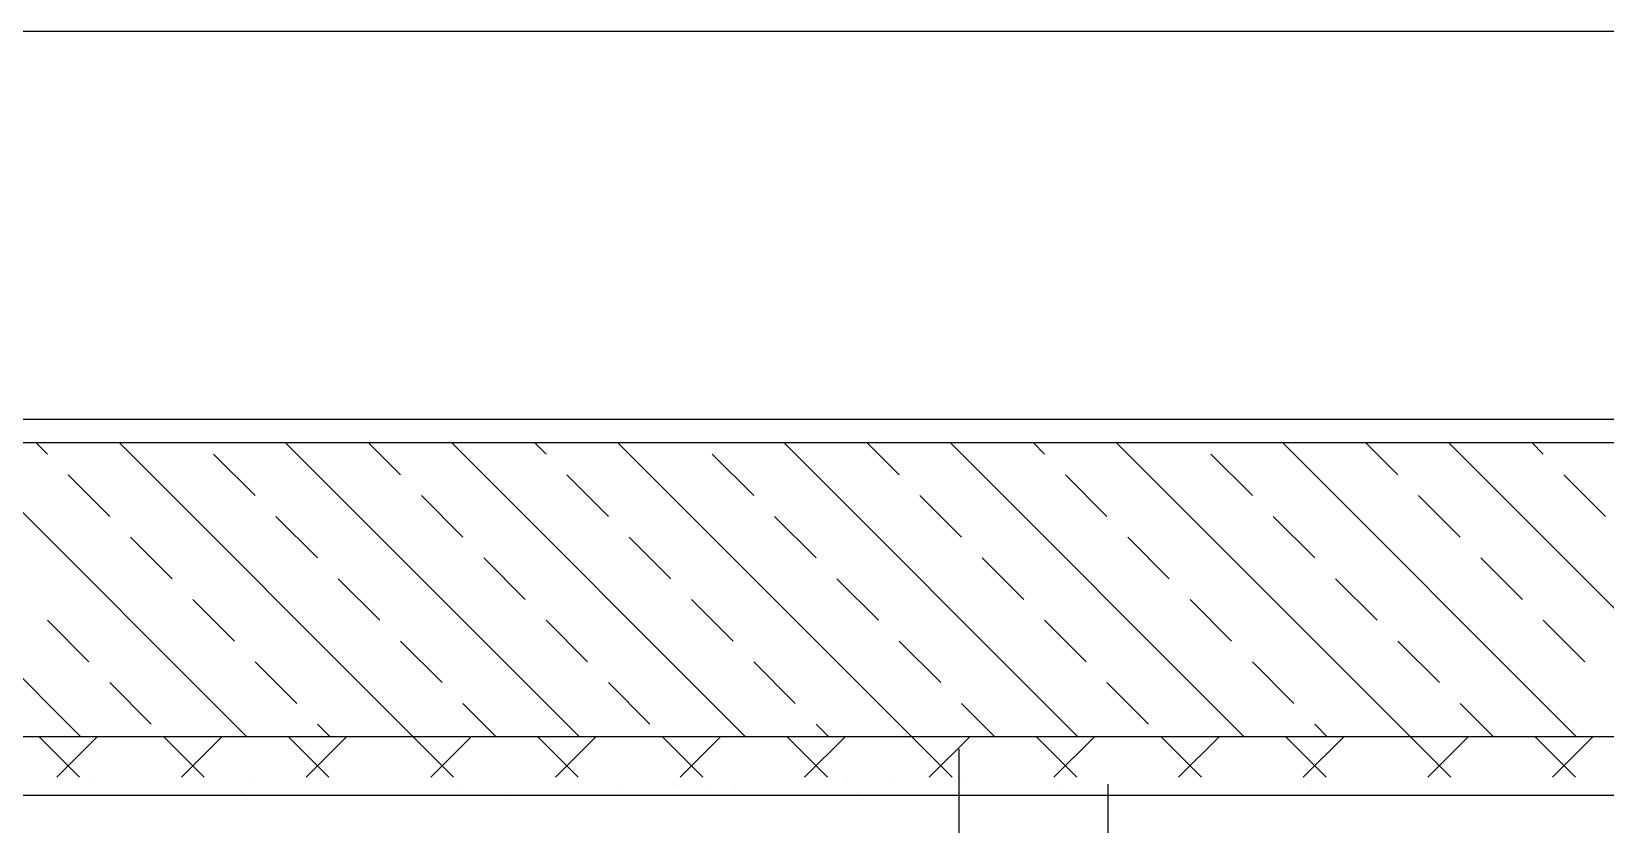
# Model space of a CAD drawing. Header units: metres. Extents: x -220 to 294, y -29 to 18.
# Drawn here: x 229.382 to 232.731, y 6.038 to 7.724 of the extents above; entities that cross this region are included whole.
import ezdxf

# ---------------------------------------------------------------- set-up
doc = ezdxf.new("R2010")
doc.units = ezdxf.units.M
doc.header["$MEASUREMENT"] = 0
for name, color, linetype in [('Cizgi', 7, 'Continuous'), ('Standart', 7, 'Continuous'), ('Tarama', 7, 'Continuous')]:
    doc.layers.add(name, color=color, linetype=linetype)

msp = doc.modelspace()

# ---------------------------------------------------------------- linework, layer by layer
at = {"layer": 'Cizgi', "color": 118, "linetype": 'Continuous', "lineweight": -3}
msp.add_line((234.6488, 7.7242), (228.7238, 7.7242), dxfattribs=at)
at = {"layer": 'Cizgi', "color": 241, "linetype": 'Continuous', "lineweight": -3}
for p, q in [((234.6488, 6.8992), (227.8738, 6.8992)), ((234.7738, 6.0992), (225.2738, 6.0992)), ((234.7738, 6.0992), (226.9988, 6.0992))]:
    msp.add_line(p, q, dxfattribs=at)
at = {"layer": 'Cizgi', "color": 7, "linetype": 'Continuous', "lineweight": -3}
for p, q in [((234.6488, 6.8492), (227.8238, 6.8492)), ((234.7738, 6.2242), (227.5238, 6.2242))]:
    msp.add_line(p, q, dxfattribs=at)
at = {"layer": 'Standart', "color": 98, "linetype": 'Continuous', "lineweight": -3}
for p, q in [((231.3548, 6.1977), (231.3548, 5.285)), ((231.6715, 6.1233), (231.6715, 5.285))]:
    msp.add_line(p, q, dxfattribs=at)
at = {"layer": 'Tarama', "color": 58, "linetype": 'Continuous', "lineweight": -3}
for p, q in [((229.4869, 6.2242), (228.8619, 6.8492)), ((229.8404, 6.2242), (229.2154, 6.8492)), ((229.416, 6.8255), (229.3922, 6.8492)), ((230.194, 6.2242), (229.569, 6.8492)), ((230.5475, 6.2242), (229.9225, 6.8492)), ((230.1673, 6.7813), (230.0993, 6.8492)), ((230.9011, 6.2242), (230.2761, 6.8492)), ((230.4766, 6.8255), (230.4529, 6.8492)), ((231.2547, 6.2242), (230.6297, 6.8492)), ((231.6082, 6.2242), (230.9832, 6.8492)), ((231.2279, 6.7813), (231.16, 6.8492)), ((231.9618, 6.2242), (231.3368, 6.8492)), ((231.5373, 6.8255), (231.5135, 6.8492)), ((232.3153, 6.2242), (231.6903, 6.8492)), ((232.6689, 6.2242), (232.0439, 6.8492)), ((232.2886, 6.7813), (232.2206, 6.8492)), ((233.0224, 6.2242), (232.3974, 6.8492)), ((232.5979, 6.8255), (232.5742, 6.8492)), ((229.8579, 6.7371), (229.7695, 6.8255)), ((230.9186, 6.7371), (230.8302, 6.8255)), ((231.9792, 6.7371), (231.8908, 6.8255)), ((229.5485, 6.6929), (229.4602, 6.7813)), ((230.6092, 6.6929), (230.5208, 6.7813)), ((231.6699, 6.6929), (231.5815, 6.7813)), ((232.7305, 6.6929), (232.6421, 6.7813)), ((230.2998, 6.6487), (230.2115, 6.7371)), ((231.3605, 6.6487), (231.2721, 6.7371)), ((232.4212, 6.6487), (232.3328, 6.7371)), ((229.9905, 6.6045), (229.9021, 6.6929)), ((231.0511, 6.6045), (230.9628, 6.6929)), ((232.1118, 6.6045), (232.0234, 6.6929)), ((229.6811, 6.5603), (229.5927, 6.6487)), ((230.7418, 6.5603), (230.6534, 6.6487)), ((231.8024, 6.5603), (231.7141, 6.6487)), ((230.4324, 6.5161), (230.344, 6.6045)), ((231.4931, 6.5161), (231.4047, 6.6045)), ((232.5537, 6.5161), (232.4654, 6.6045)), ((230.1231, 6.4719), (230.0347, 6.5603)), ((231.1837, 6.4719), (231.0953, 6.5603)), ((232.2444, 6.4719), (232.156, 6.5603)), ((229.8137, 6.4278), (229.7253, 6.5161)), ((230.8744, 6.4278), (230.786, 6.5161)), ((231.935, 6.4278), (231.8466, 6.5161)), ((229.5043, 6.3836), (229.416, 6.4719)), ((230.565, 6.3836), (230.4766, 6.4719)), ((231.6257, 6.3836), (231.5373, 6.4719)), ((232.6863, 6.3836), (232.5979, 6.4719)), ((230.2556, 6.3394), (230.1673, 6.4278)), ((231.3163, 6.3394), (231.2279, 6.4278)), ((232.377, 6.3394), (232.2886, 6.4278)), ((229.9463, 6.2952), (229.8579, 6.3836)), ((231.0069, 6.2952), (230.9186, 6.3836)), ((232.0676, 6.2952), (231.9792, 6.3836)), ((229.6369, 6.251), (229.5485, 6.3394)), ((230.6976, 6.251), (230.6092, 6.3394)), ((231.7582, 6.251), (231.6699, 6.3394)), ((230.3708, 6.2242), (230.2998, 6.2952)), ((231.4314, 6.2242), (231.3605, 6.2952)), ((232.4921, 6.2242), (232.4212, 6.2952)), ((230.0172, 6.2242), (229.9905, 6.251)), ((231.0779, 6.2242), (231.0511, 6.251)), ((232.1385, 6.2242), (232.1118, 6.251))]:
    msp.add_line(p, q, dxfattribs=at)
at = {"layer": 'Tarama', "color": 163, "linetype": 'Continuous', "lineweight": -3}
for p, q in [((229.4843, 6.1385), (229.3985, 6.2242)), ((229.5218, 6.2242), (229.436, 6.1385)), ((229.7495, 6.1384), (229.6637, 6.2242)), ((229.787, 6.2242), (229.7012, 6.1384)), ((230.0147, 6.1384), (229.9288, 6.2242)), ((230.0521, 6.2242), (229.9663, 6.1384)), ((230.2799, 6.1384), (230.194, 6.2242)), ((230.3173, 6.2242), (230.2314, 6.1384)), ((230.5451, 6.1383), (230.4592, 6.2242)), ((230.5825, 6.2242), (230.4966, 6.1383)), ((230.8103, 6.1383), (230.7243, 6.2242)), ((230.8476, 6.2242), (230.7617, 6.1383)), ((231.0754, 6.1383), (230.9895, 6.2242)), ((231.1128, 6.2242), (231.0268, 6.1383)), ((231.3406, 6.1383), (231.2547, 6.2242)), ((231.378, 6.2242), (231.292, 6.1383)), ((231.6058, 6.1382), (231.5198, 6.2242)), ((231.6431, 6.2242), (231.5571, 6.1382)), ((231.871, 6.1382), (231.785, 6.2242)), ((231.9083, 6.2242), (231.8223, 6.1382)), ((232.1362, 6.1382), (232.0501, 6.2242)), ((232.1735, 6.2242), (232.0874, 6.1382)), ((232.4014, 6.1381), (232.3153, 6.2242)), ((232.4386, 6.2242), (232.3525, 6.1381)), ((232.6666, 6.1381), (232.5805, 6.2242)), ((232.7038, 6.2242), (232.6177, 6.1381))]:
    msp.add_line(p, q, dxfattribs=at)
at = {"layer": 'Tarama', "color": 203, "linetype": 'Continuous', "lineweight": -3}
for p, q in [((229.5139, 6.1371), (229.5139, 6.1371)), ((229.8477, 6.1286), (229.8477, 6.1286)), ((231.1173, 6.1297), (231.1173, 6.1297)), ((231.2156, 6.1349), (231.2156, 6.1349)), ((231.3582, 6.1376), (231.3582, 6.1376)), ((229.8266, 6.1056), (229.8266, 6.1056)), ((230.2919, 6.1178), (230.2919, 6.1178)), ((230.3948, 6.1061), (230.3948, 6.1061)), ((230.6356, 6.114), (230.6356, 6.114)), ((230.7503, 6.1227), (230.7503, 6.1227)), ((230.8286, 6.1103), (230.8286, 6.1103)), ((230.8765, 6.1218), (230.8765, 6.1218)), ((231.1363, 6.1055), (231.1363, 6.1055)), ((231.5762, 6.1127), (231.5762, 6.1127)), ((231.7842, 6.1011), (231.7842, 6.1011)), ((232.0813, 6.1248), (232.0813, 6.1248)), ((232.106, 6.1147), (232.106, 6.1147))]:
    msp.add_line(p, q, dxfattribs=at)

doc.saveas('drawing.dxf')
